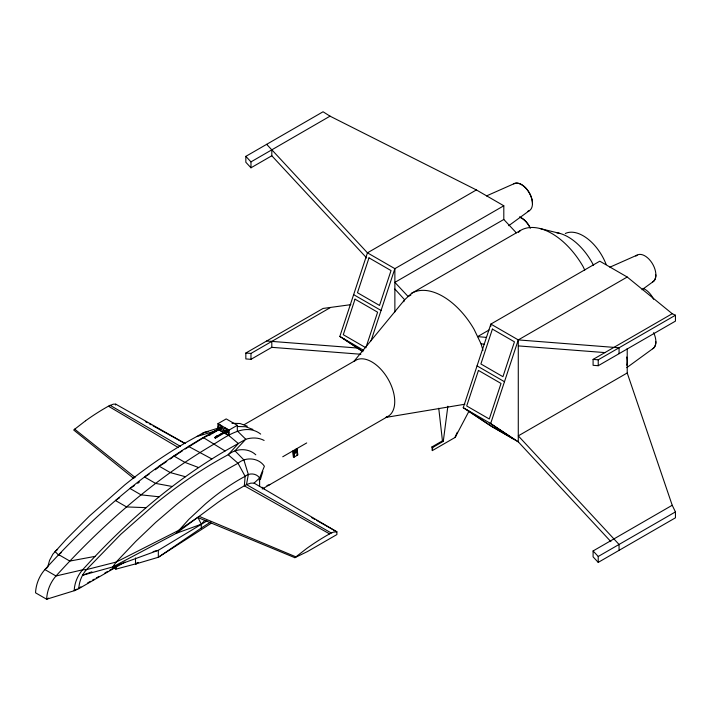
<?xml version="1.0" encoding="UTF-8"?>
<svg xmlns="http://www.w3.org/2000/svg" width="711" height="711" viewBox="0 0 711 711"><rect width="100%" height="100%" fill="white"/><g stroke="black" fill="none" stroke-linecap="round" stroke-linejoin="round"><path stroke-width="1.07" d="M264.128 440.456C258.546 437.398 251.756 437.416 245.784 439.256L237.314 430.919L237.314 425.311L226.214 418.903L217.957 423.667L217.957 429.284C152.163 464.79 94.972 514.435 44.891 569.573C39.292 575.972 35.914 584.326 35.55 592.823L46.65 599.231L74.184 590.734L78.814 588.664C79.117 581.705 81.881 574.861 86.466 569.627L120.799 534.308L156.109 503.184A434.99 251.143 -60 0 1 228.204 454.711C235.901 448.241 248.326 447.734 255.791 454.809M259.284 480.867L259.622 477.979L264.394 466.256C258.671 457.671 245.677 456.586 238.043 463.27A374.093 215.984 -60 0 0 176.044 504.943L155.718 522.363L135.73 541.444L116.151 562.081L112.782 566.916L82.556 575.252L91.897 571.84M209.532 434.323L209.852 434.67L202.884 438.127L203.222 437.505L225.094 450.952L245.784 439.256L234.968 450.818L243.864 459.91L248.335 474.486L246.486 484.591L244.335 485.835A315.551 182.185 -60 0 0 217.637 502.597L176.239 533.339L112.782 566.916L158.331 550.305L207.025 520.887M468.958 411.234L455.164 437.407L432.324 450.596L432.741 447.423L443.282 441.335L447.859 406.23M47.664 567.191L49.566 560.357L52.925 554.082L66.319 539.24L89.337 516.142L124.647 485.018A434.99 251.143 -60 0 1 196.743 436.554L203.506 432.661L218.295 428.075M455.795 435.283L455.164 437.407L457.28 432.27M260.377 479.596L262.848 471.384M362.841 351.714L339.831 336.445L367.445 252.832L476.379 189.935L503.806 205.772L503.806 219.468L516.346 232.853M371.053 340.782L394.872 268.66L503.806 205.772M610.909 541.658L518.283 441.851L490.857 426.022L463.243 407.696L490.857 324.083L599.791 261.186L627.218 277.023L672.215 313.702L675.45 315.222L675.45 321.123L598.227 365.712L593.09 365.312L593.09 359.411L672.215 313.72M490.857 326.189L490.857 324.083L518.283 339.911L518.283 441.851L490.67 423.525L518.283 339.911L627.218 277.023M115.449 405.012L115.733 404.15L113.245 404.177L108.428 406.194A235.519 135.979 -60 0 0 85.596 420.752M403.75 301.74L404.639 299.784L411.651 293.279L520.585 230.391A62.426 36.039 60 0 1 583.011 266.429L584.762 270.082M354.131 361.126L404.639 299.784L394.872 289.03M202.404 433.994L203.506 432.661L208.199 431.657M204.857 520.31L201.293 524.203L176.239 533.339L188.859 519.332L205.426 503.93A206.172 119.039 -60 0 1 245.135 476.326C249.339 472.664 256.475 473.259 259.622 477.979L259.622 486.342M294.843 557.682L306.752 548.439A235.519 135.979 -60 0 1 329.584 533.89L333.397 532.112L336.89 531.837L336.89 534.565L307.481 551.549L294.843 557.682L198.014 517.572L201.293 524.203L201.293 528.033L158.331 557.264L135.508 564.027L135.508 557.957M225.094 450.952C171.413 482.334 124.283 523.891 82.592 569.813C77.552 575.572 74.513 583.082 74.184 590.734L77.064 589.072M518.479 232.337L520.585 230.391M331.202 532.948L246.486 484.591L250.752 483.151L254.076 483.107L259.622 477.979M85.596 420.761L73.686 429.995L133.89 478.583M47.477 567.476L44.891 569.573L56 575.981L82.592 569.813L86.466 569.627L116.151 562.081L178.088 530.682L199.258 516.39L295.776 556.793M217.957 429.284L216.144 430.724L196.743 436.563M137.738 483.329L139.374 482.04M61.199 552.696L58.711 554.651L69.811 561.068L95.034 556.384M57.662 549.47L55.005 551.46L58.853 555.407M155.282 469.758L158.793 467.154M508.721 225.707L529.251 210.732M641.989 289.768L652.725 281.947A15.518 8.879 59.6 0 0 655.871 274.881M626.782 367.658L652.725 348.745A15.518 8.879 59.6 0 0 655.871 341.689M163.183 463.901L166.703 461.457M170.231 459.013L172.871 457.173M174.63 455.947L182.567 450.712M119.67 497.682L115.449 500.517L126.558 506.925L146.102 507.663M185.216 448.997L201.942 438.696M137.374 562.828L135.508 564.027L138.343 562.463M201.293 528.033L210.545 522.078M211.363 523.163L158.331 557.264L158.331 550.305L153.141 551.585M134.299 485.649L129.926 488.448L141.027 494.856L159.122 496.793M149.097 474.21L144.484 476.983L155.585 483.391L172.231 486.484M394.872 311.942L394.872 268.66L367.445 252.832L271.806 149.781L271.806 155.771L250.974 167.796L245.837 162.259L245.837 156.358L323.061 111.769L330.1 116.204L476.379 189.935M250.974 167.796L250.974 161.886L330.1 116.124M360.85 354.256L271.806 347.332L250.974 359.331L245.837 358.931L245.837 353.029L323.061 308.45L350.843 304.646M245.837 353.029L250.974 353.429L330.1 307.747M503.806 219.468L394.872 282.365L408.141 296.531L411.011 294.878M209.718 433.897C211.336 435.754 208.145 434.412 209.718 433.897L220.73 427.533C222.347 429.4 219.157 428.058 220.73 427.533M212.473 432.626L217.975 429.453M212.473 433.061L220.863 428.306L220.632 427.835L220.774 428.315M209.718 434.981L220.73 428.617M215.273 437.096C216.891 438.963 213.7 437.62 215.273 437.096L226.285 430.742L226.4 431.879M215.273 437.425C214.9 438.723 215.771 435.105 218.019 435.834M219.859 434.776L221.69 433.71M223.53 432.652L225.36 431.595M215.273 437.86L218.019 436.27M222.614 433.621L224.445 432.564M217.957 423.667L229.058 430.084L237.314 425.311M215.273 438.18L226.285 431.826M226.285 432.581L226.676 432.35A1.591 0.915 60 0 0 227.236 432.501M244.202 424.654L355.66 360.308M48.579 598.12L46.65 599.231C47.015 590.734 50.401 582.38 56 575.981C102.313 524.967 154.678 478.787 214.331 443.913C227.422 435.825 245.464 422.458 260.679 434.092M489.052 330.002L477.588 336.623L486.431 337.396M282.738 456.773L306.699 442.944M295.278 450.125L293.519 451.138L294.39 451.636L297.029 450.116M294.39 451.227L294.398 457.004L293.367 450.632L294.39 451.227L297.029 449.699L296.967 455.44M78.983 587.97L80.894 586.859M87.604 582.984L90.484 581.322M92.394 580.22L94.314 579.11M96.234 578.007L99.105 576.345M104.864 573.022L107.734 571.368M109.654 570.258L115.404 566.934M78.814 588.664L124.94 562.037M262.243 488.999L388.037 416.379M432.324 450.596L431.906 446.943L442.446 440.856L443.282 441.335M593.09 359.411L598.227 359.81L675.45 315.222M627.218 348.461L627.218 372.973L518.283 435.87L619.059 544.457L619.059 550.358M672.215 505.263L675.45 511.902L675.45 517.804L598.227 562.383L593.09 556.855L593.09 550.945L672.215 505.263L627.218 372.973M598.227 562.383L598.227 556.482L675.45 511.902M162.366 464.354L159.113 466.149L170.213 472.557L185.393 476.726M176.39 454.729L173.786 455.947L184.887 462.354L198.6 467.545M486.475 195.934L513.795 183.82A15.518 9.039 60.4 0 1 525.776 187.962A15.518 9.039 60.4 0 1 532.459 203.63M609.869 267.194L637.145 255.107M266.963 485.515L269.807 484.635M113.102 567.547L115.884 569.147L136.494 563.654M189.633 446.126L188.495 446.392L211.842 458.95M385.469 417.481L464.932 404.221M231.946 423.285L240.078 423.525L247.375 426.236M237.501 426.493L245.624 426.733L252.92 429.444M411.651 293.279A62.426 36.039 60 0 1 474.077 329.317L481.089 343.928L484.351 344.097M518.283 345.901L605.123 352.603M266.669 341.004L358.655 348.106M518.283 339.911L619.059 347.777L619.059 353.678M540.378 228.622L559.69 233.368M226.285 430.742L225.831 431.159M145.408 421.605L147.337 422.681M149.266 423.747L151.203 424.822M153.132 425.889L185.029 443.557M329.584 533.881L244.335 485.835L245.135 476.334L238.043 463.27L228.204 454.729L238.354 443.548L229.058 435.692L218.881 429.817M115.733 404.15L185.073 443.424M311.765 517.644L314.662 519.279M316.599 520.372L336.89 531.837L254.076 483.107M353.643 294.638L381.06 310.467M477.054 365.889L504.472 381.718M339.831 336.445L363.668 350.345M463.243 407.696L490.67 423.525M431.906 446.943L432.741 447.423M297.029 449.699L296.007 449.112L296.389 449.743M110.045 405.261L180.487 446.419M108.428 406.194L178.408 447.619M489.923 423.232L514.329 439.434L491.603 426.316L467.198 410.114M343.786 338.863L362.77 351.465M262.012 487.213L264.394 489.07M74.619 429.115L135.099 477.437M266.669 144.324L271.806 149.861M271.806 155.771L366.689 258.004M245.837 156.358L250.974 161.886M593.09 550.945L598.227 556.482M481.089 343.928L482.982 350.283M296.922 448.588L297.873 454.916L293.465 457.457L292.514 451.13M438.749 408.265L442.446 440.856M598.227 359.81L598.227 365.712M271.806 341.404L271.806 347.332M250.974 353.429L250.974 359.331M229.058 430.084L229.058 435.692M115.884 566.951L115.884 569.147M354.06 361.437A32.368 18.69 60 0 1 388.037 378.999A32.368 18.69 60 0 1 386.251 417.197M556.624 232.737A46.517 26.858 60 0 1 593.569 265.425M565.325 233.501A37.39 21.588 60 0 1 606.092 264.279M626.747 357.029A19.393 11.198 60 0 1 626.747 365.223M635.91 256.093A15.518 8.959 60 0 1 651.951 262.91A15.518 8.959 60 0 1 652.662 281.983M642.993 288.373A15.518 8.959 60 0 1 653.605 299.26M653.605 332.659A15.518 8.959 60 0 1 652.662 348.79M513.733 183.856A15.518 8.959 60 0 1 529.891 194.005A15.518 8.959 60 0 1 527.775 211.309M519.581 217.122A15.518 8.959 60 0 1 530.193 228.009M519.67 217.068A15.518 9.039 60.4 0 1 530.255 227.973M224.56 432.279A3.439 1.982 60 0 1 225.449 428.164A3.439 1.982 60 0 1 228.702 432.928A3.439 1.982 60 0 1 225.067 433.008M226.969 429.968A1.591 0.915 60 0 1 227.236 430.262M227.467 430.599A1.591 0.915 60 0 1 227.76 431.346M219.939 428.537A1.591 0.915 60 0 1 220.348 426.636A1.591 0.915 60 0 1 221.85 428.84A1.591 0.915 60 0 1 220.17 428.875M355.029 299.162L343.289 334.712L365.872 347.75L377.612 312.2L355.029 299.162M368.991 257.853L357.473 292.719L379.523 305.446L391.032 270.58L368.991 257.853M478.441 370.413L466.7 405.963L489.284 419.001L501.024 383.451L478.441 370.413M492.403 329.104L480.885 363.97L502.935 376.697L514.444 341.831L492.403 329.104M296.558 451.494L294.843 452.48L294.843 453.36L296.558 452.374L296.558 451.494M218.304 426.68A3.439 1.982 60 0 0 221.948 431.213A3.439 1.982 60 0 0 221.948 426.351A3.439 1.982 60 0 0 218.304 426.68M225.156 430.635A1.591 0.915 60 0 0 226.845 432.732A1.591 0.915 60 0 0 226.845 430.484A1.591 0.915 60 0 0 225.156 430.635"/></g></svg>
